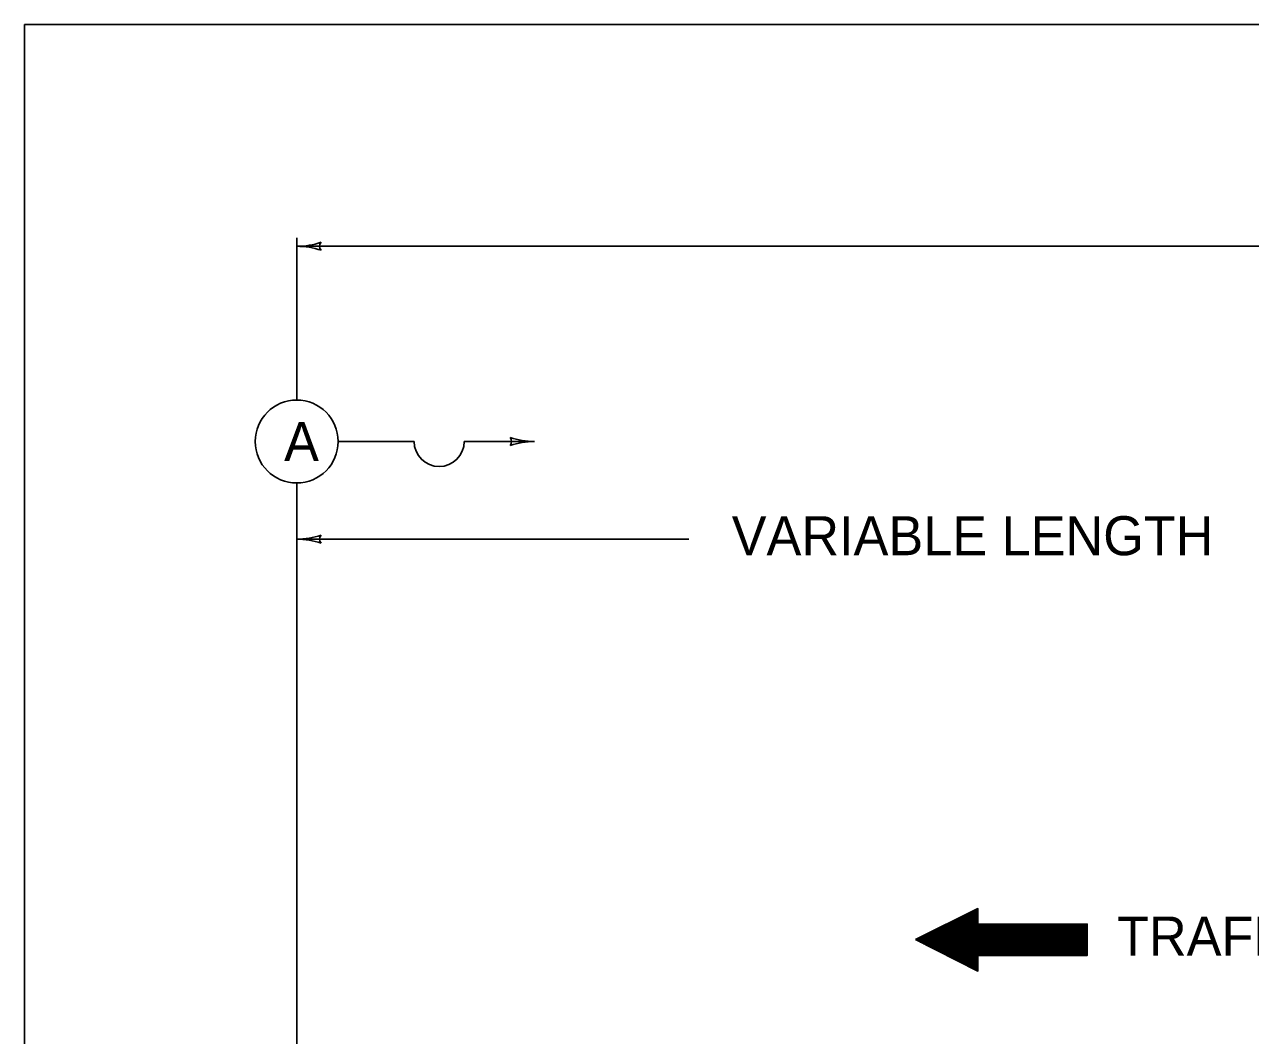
# Model space of a CAD drawing. Extents: x 1007 to 1035.5, y 1000.5 to 1021.5.
# Drawn here: x 1007 to 1013.28, y 1016.32 to 1021.5 of the extents above; entities that cross this region are included whole.
import ezdxf

# ---------------------------------------------------------------- set-up
doc = ezdxf.new("R2010")
doc.units = 0
for name, color, linetype in [('Level 1', 7, 'Continuous'), ('Level 10', 7, 'Continuous'), ('Level 11', 7, 'Continuous')]:
    doc.layers.add(name, color=color, linetype=linetype)

msp = doc.modelspace()

# ---------------------------------------------------------------- linework, layer by layer
at = {"layer": 'Level 1'}
for p, q in [((1008.3941, 1020.4079), (1008.3941, 1019.5764)), ((1008.3941, 1020.3641), (1013.6123, 1020.3641)), ((1008.6064, 1019.3641), (1008.9956, 1019.3641)), ((1008.6064, 1019.3641), (1008.9956, 1019.3641)), ((1009.2523, 1019.3641), (1009.6118, 1019.3641)), ((1008.3941, 1019.1518), (1008.3941, 1015.0313)), ((1008.3941, 1018.8641), (1010.4024, 1018.8641))]:
    msp.add_line(p, q, dxfattribs=at)
msp.add_lwpolyline([(1011.5628, 1016.8126), (1011.8828, 1016.972), (1011.8828, 1016.892), (1012.4428, 1016.892), (1012.4428, 1016.732), (1011.8828, 1016.732), (1011.8828, 1016.652)], close=True, dxfattribs=at)
for points in [[(1011.7863, 1016.9239), (1011.8828, 1016.9239)], [(1011.8023, 1016.9319), (1011.8828, 1016.9319)], [(1011.8184, 1016.9399), (1011.8828, 1016.9399)], [(1011.8345, 1016.9479), (1011.8828, 1016.9479)], [(1011.8506, 1016.9559), (1011.8828, 1016.9559)], [(1011.8666, 1016.9639), (1011.8828, 1016.9639)], [(1011.8826, 1016.9719), (1011.8828, 1016.9719)], [(1011.6498, 1016.8559), (1012.4428, 1016.8559)], [(1011.6658, 1016.8639), (1012.4428, 1016.8639)], [(1011.6819, 1016.8719), (1012.4428, 1016.8719)], [(1011.6979, 1016.8799), (1012.4428, 1016.8799)], [(1011.714, 1016.8879), (1012.4428, 1016.8879)], [(1011.722, 1016.8919), (1012.4428, 1016.8919)], [(1011.7381, 1016.8999), (1011.8828, 1016.8999)], [(1011.7542, 1016.9079), (1011.8828, 1016.9079)], [(1011.7703, 1016.9159), (1011.8828, 1016.9159)], [(1011.5695, 1016.8159), (1012.4428, 1016.8159)], [(1011.5723, 1016.8079), (1012.4428, 1016.8079)], [(1011.5855, 1016.8239), (1012.4428, 1016.8239)], [(1011.5855, 1016.8239), (1012.4428, 1016.8239)], [(1011.5882, 1016.7999), (1012.4428, 1016.7999)], [(1011.6016, 1016.8319), (1012.4428, 1016.8319)], [(1011.6176, 1016.8399), (1012.4428, 1016.8399)], [(1011.6338, 1016.8479), (1012.4428, 1016.8479)], [(1011.6042, 1016.7919), (1012.4428, 1016.7919)], [(1011.6201, 1016.7839), (1012.4428, 1016.7839)], [(1011.6359, 1016.7759), (1012.4428, 1016.7759)], [(1011.6519, 1016.7679), (1012.4428, 1016.7679)], [(1011.6679, 1016.7599), (1012.4428, 1016.7599)], [(1011.6838, 1016.7519), (1012.4428, 1016.7519)], [(1011.6998, 1016.7439), (1012.4428, 1016.7439)], [(1011.7157, 1016.7359), (1012.4428, 1016.7359)], [(1011.7316, 1016.7279), (1011.8828, 1016.7279)], [(1011.7476, 1016.7199), (1011.8828, 1016.7199)], [(1011.7476, 1016.7199), (1011.8828, 1016.7199)], [(1011.7636, 1016.7119), (1011.8828, 1016.7119)], [(1011.7794, 1016.7039), (1011.8828, 1016.7039)], [(1011.7953, 1016.6959), (1011.8828, 1016.6959)], [(1011.8113, 1016.6879), (1011.8828, 1016.6879)], [(1011.8273, 1016.6799), (1011.8828, 1016.6799)], [(1011.8433, 1016.6719), (1011.8828, 1016.6719)], [(1011.8592, 1016.6639), (1011.8828, 1016.6639)], [(1011.8751, 1016.6559), (1011.8828, 1016.6559)]]:
    msp.add_lwpolyline(points, dxfattribs=at)
msp.add_circle((1008.3941, 1019.3641), 0.2124, dxfattribs=at)
for centre, radius, start, end in [((1008.3941, 1020.7547), 0.3906, 270, 288.66878), ((1008.5426, 1020.364), 0.0312, 138.7746, 220.89129), ((1008.3941, 1020.7547), 0.3906, 269.98778, 270), ((1008.3941, 1019.9735), 0.3906, 71.34716, 89.99389), ((1009.4633, 1019.3641), 0.0312, 318.7746, 40.89129), ((1009.6118, 1019.7547), 0.3906, 251.34716, 269.99389), ((1009.1239, 1019.3641), 0.1283, 180, 0), ((1009.6118, 1018.9735), 0.3906, 90, 108.66878), ((1009.6118, 1018.9735), 0.3906, 89.98778, 90), ((1008.3941, 1019.2547), 0.3906, 270, 288.66878), ((1008.5426, 1018.864), 0.0312, 138.7746, 220.89129), ((1008.3941, 1019.2547), 0.3906, 269.98778, 270), ((1008.3941, 1018.4735), 0.3906, 71.34716, 89.99389)]:
    msp.add_arc(centre, radius, start, end, dxfattribs=at)
at = {"layer": 'Level 10'}
for q in [(1035.5, 1021.5), (1007, 1000.5)]:
    msp.add_line((1007, 1021.5), q, dxfattribs=at)
at = {"layer": 'Level 11'}
msp.add_lwpolyline([(1007, 1000.5), (1035.5, 1000.5), (1035.5, 1021.5), (1007, 1021.5)], close=True, dxfattribs=at)

# ---------------------------------------------------------------- texts
at = {"layer": 'Level 1'}
for s, p in [('A', (1008.3295, 1019.2641)), ('VARIABLE LENGTH', (1010.6221, 1018.7817)), ('TRAFFIC', (1012.5958, 1016.7308))]:
    msp.add_text(s, height=0.2, dxfattribs=at).set_placement(p)

doc.saveas('drawing.dxf')
